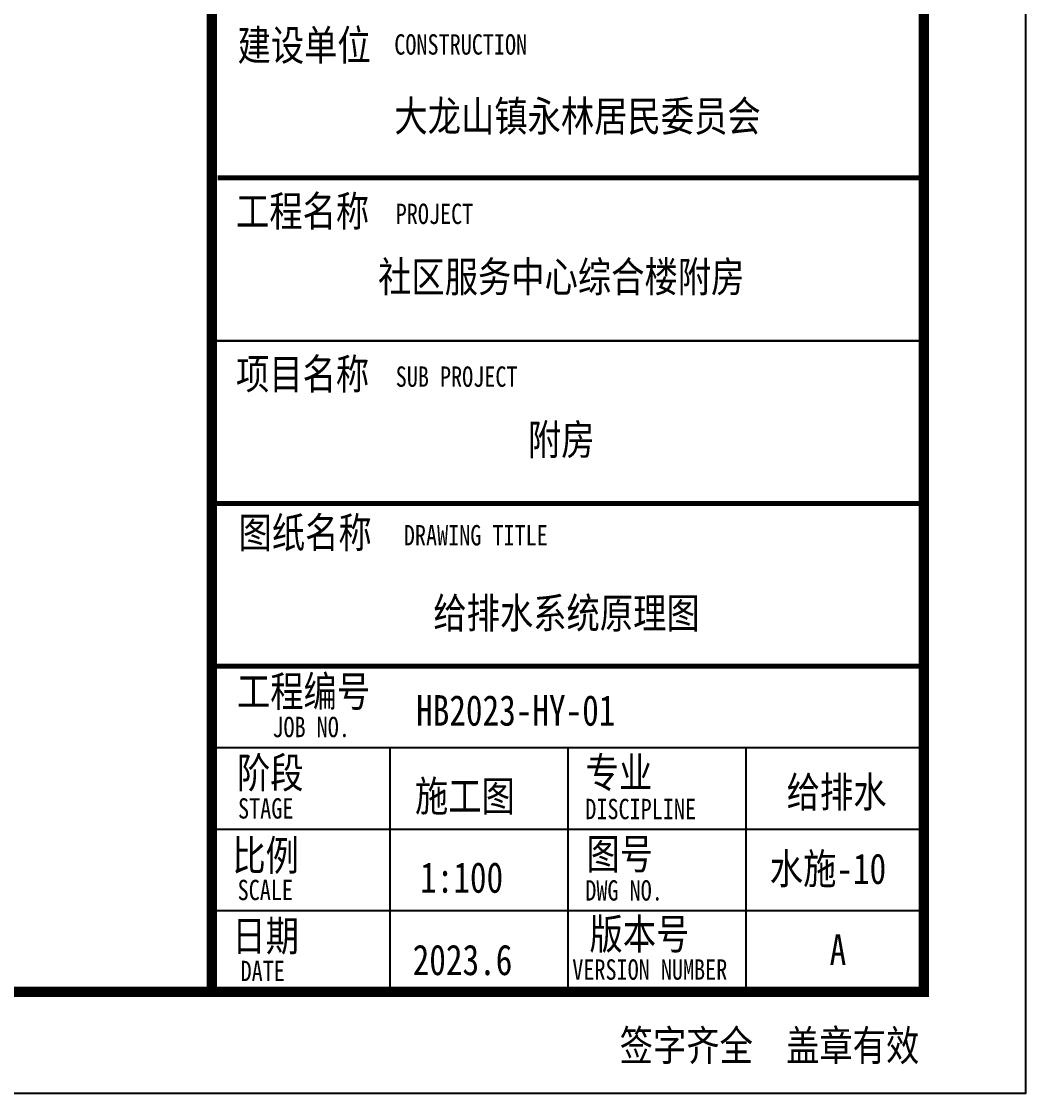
# Model space of a CAD drawing. Header units: inches. Extents: x -1293886 to -986005, y -15154 to 203628.
# Drawn here: x -1077001 to -1067130, y 64437 to 74975 of the extents above; entities that cross this region are included whole.
import ezdxf
from ezdxf.enums import TextEntityAlignment as Align

# ---------------------------------------------------------------- set-up
doc = ezdxf.new("R2010")
doc.units = ezdxf.units.IN
doc.header["$LTSCALE"] = 100
doc.header["$MEASUREMENT"] = 0
doc.layers.get('0').update_dxf_attribs({"color": 252})
doc.layers.add('nb-plugin', color=7, linetype='Continuous', true_color=0xffffff)
for name, color, linetype in [('TK', 142, 'Continuous'), ('W_DIM', 4, 'Continuous'), ('XM', 7, 'Continuous')]:
    doc.layers.add(name, color=color, linetype=linetype)
doc.styles.add('HYZT1', font='SimSun.ttf', dxfattribs={"width": 0.8})

# ---------------------------------------------------------------- blocks, each defined once
blk = doc.blocks.new('nb-594-420-1-100-fcad1de8-10a4-49cb-aec2-0e0b03f73acf')
at = {"layer": 'W_DIM', "color": 7, "true_color": 0xffffff}
blk.add_lwpolyline([(0, 0), (0, 42000), (59400, 42000), (59400, 0)], close=True, dxfattribs=at)
blk = doc.blocks.new('A$C05385F37')
at = {"layer": 'TK'}
for p, q in [((-1000, -34600), (-8000, -34600)), ((-7944, -34600), (-1000, -34600)), ((-8000, -36200), (-1000, -36200)), ((-8000, -36200), (-1000, -36200)), ((-1000, -36200), (-8000, -36200)), ((-8000, -36200), (-1000, -36200)), ((-8000, -36200), (-2830, -36200)), ((-8000, -36200), (-1000, -36200)), ((-8000, -36200), (-1000, -36200)), ((-8000, -38600), (-1000, -38600)), ((-8000, -38600), (-1000, -38600)), ((-6250, -38600), (-6250, -41000)), ((-4500, -38600), (-4500, -41000)), ((-2750, -38600), (-2750, -41000)), ((-8000, -39400), (-1000, -39400)), ((-8000, -40200), (-1000, -40200))]:
    blk.add_line(p, q, dxfattribs=at)
for points, const_width in [([(-8000, -1000), (-8000, -41000)], 100), ([(-1000, -33000), (-7944, -33000)], 50), ([(-8000, -36200), (-1000, -36200)], 50), ([(-7944, -36200), (-1000, -36200)], 50), ([(-8000, -37800), (-1000, -37800)], 50)]:
    blk.add_lwpolyline(points, dxfattribs=dict(at, const_width=const_width))
at = {"layer": 'TK', "style": 'HYZT1', "width": 0.8}
for s, height, p in [('建设单位', 300, (-7747, -31846)), ('CONSTRUCTION', 200, (-6206, -31788)), ('工程名称', 300, (-7762, -33477)), ('PROJECT', 200, (-6192, -33453)), ('项目名称', 300, (-7762, -35077)), ('SUB PROJECT', 200, (-6192, -35053)), ('图纸名称', 300, (-7737, -36636)), ('DRAWING TITLE', 200, (-6112, -36612)), ('工程编号', 300, (-7753, -38197)), ('JOB NO.', 200, (-7404, -38497)), ('阶段', 300, (-7753, -38997)), ('专业', 300, (-4325, -38995)), ('STAGE', 200, (-7742, -39297)), ('DISCIPLINE', 200, (-4328, -39303)), ('比例', 300, (-7798, -39809)), ('图号', 300, (-4317, -39795)), ('SCALE', 200, (-7746, -40099)), ('DWG NO.', 200, (-4328, -40103)), ('版本号', 300, (-4287, -40582)), ('日期', 300, (-7798, -40600)), ('DATE', 200, (-7717, -40895)), ('VERSION NUMBER', 200, (-4456, -40881)), ('签字齐全  盖章有效', 300, (-3990, -41678))]:
    blk.add_text(s, height=height, dxfattribs=at).set_placement(p)

msp = doc.modelspace()

# ---------------------------------------------------------------- linework, layer by layer
at = {"layer": 'TK'}
msp.add_lwpolyline([(-1126529.9, 64437.1), (-1126529.9, 106437.1), (-1067129.9, 106437.1), (-1067129.9, 64437.1)], close=True, dxfattribs=at)
at = {"layer": 'TK', "const_width": 100}
msp.add_lwpolyline([(-1124029.9, 65437.1), (-1124029.9, 105437.1), (-1068129.9, 105437.1), (-1068129.9, 65437.1)], close=True, dxfattribs=at)

# ---------------------------------------------------------------- block references
at = {"color": 4}
msp.add_blockref('A$C05385F37', (-1067129.9, 106437.1), dxfattribs=at)
at = {"layer": 'nb-plugin'}
msp.add_blockref('nb-594-420-1-100-fcad1de8-10a4-49cb-aec2-0e0b03f73acf', (-1126529.9, 64437.1), dxfattribs=at)

# ---------------------------------------------------------------- texts
at = {"layer": 'XM', "style": 'HYZT1', "width": 0.8}
for s, p in [('大龙山镇永林居民委员会 ', (-1071452.6, 74044.1)), ('社区服务中心综合楼附房', (-1071694.6, 72464.9)), ('附房', (-1071694.6, 70864.9))]:
    msp.add_text(s, height=300, dxfattribs=at).set_placement(p, align=Align.MIDDLE_CENTER)
for s, p in [('给排水系统原理图', (-1072951.9, 69009.8)), ('HB2023-HY-01', (-1073121.3, 68053.1)), ('施工图', (-1073133.3, 67210.7)), ('给排水', (-1069478.5, 67250.3)), ('水施-10', (-1069644.5, 66496.8)), ('1:100', (-1073081.8, 66411)), ('A', (-1069056, 65700.8)), ('2023.6', (-1073155, 65601.3))]:
    msp.add_text(s, height=300, dxfattribs=at).set_placement(p)

doc.saveas('drawing.dxf')
